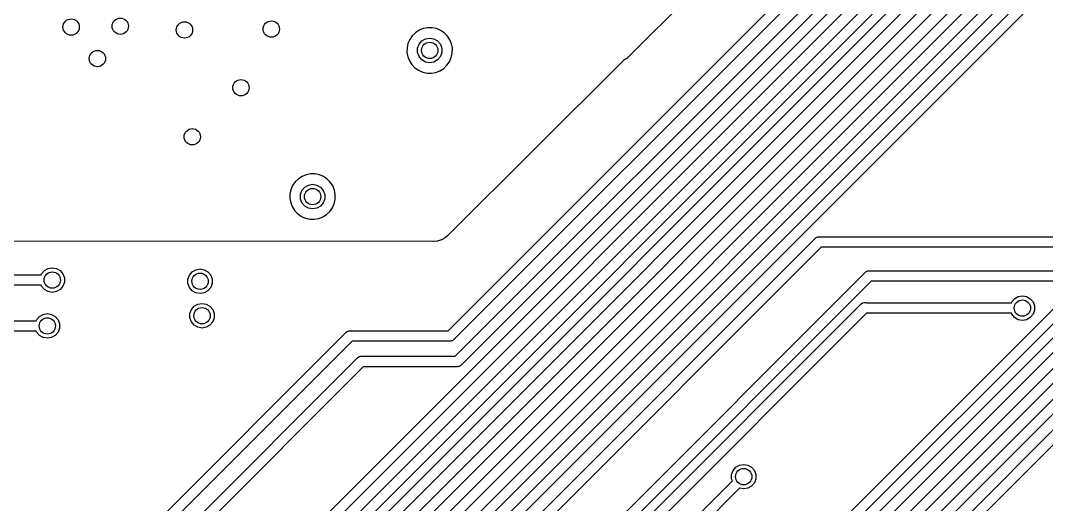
# Model space of a CAD drawing. Extents: x 10 to 287, y -200 to -10.
# Drawn here: x 140.17 to 165.23, y -93.08 to -81.26 of the extents above; entities that cross this region are included whole.
import ezdxf

# ---------------------------------------------------------------- set-up
doc = ezdxf.new("R2010")
doc.units = 0
doc.header["$MEASUREMENT"] = 0
doc.layers.add('BLACK', color=7, linetype='CONTINUOUS')

msp = doc.modelspace()

# ---------------------------------------------------------------- linework, layer by layer
at = {"layer": 'Black'}
for p, q in [((162.639, -74.5292), (155.019, -82.1492)), ((150.61, -88.8365), (164.423, -75.0235)), ((164.64, -75.1659), (150.752, -89.0533)), ((150.783, -89.4613), (164.963, -75.2811)), ((165.18, -75.4235), (150.951, -89.6527)), ((139.304, -101.659), (165.513, -75.4499)), ((165.73, -75.5923), (139.304, -102.018)), ((139.74, -101.97), (166.063, -75.6474)), ((166.28, -75.7898), (139.957, -102.113)), ((140.634, -101.762), (166.633, -75.7625)), ((166.85, -75.9049), (140.803, -101.951)), ((141.132, -102.013), (167.183, -75.9618)), ((167.4, -76.1042), (141.301, -102.203)), ((141.37, -102.524), (167.813, -76.0811)), ((168.03, -76.2235), (141.587, -102.666)), ((141.871, -102.773), (168.433, -76.2104)), ((168.65, -76.3528), (142.088, -102.915)), ((152.33, -93.0623), (168.943, -76.4497)), ((169.16, -76.5921), (152.5, -93.2519)), ((148.371, -105.323), (173.609, -80.0844)), ((173.826, -80.2268), (148.587, -105.465)), ((150.109, -81.4396), (150.003, -81.46)), ((150.218, -81.4404), (150.109, -81.4396)), ((150.324, -81.4622), (150.218, -81.4404)), ((149.733, -81.6361), (149.672, -81.7257)), ((149.811, -81.5601), (149.733, -81.6361)), ((149.902, -81.5006), (149.811, -81.5601)), ((150.003, -81.46), (149.902, -81.5006)), ((150.057, -81.711), (150.16, -81.6929)), ((150.16, -81.6929), (150.263, -81.711)), ((150.424, -81.5043), (150.324, -81.4622)), ((150.514, -81.565), (150.424, -81.5043)), ((150.591, -81.6421), (150.514, -81.565)), ((150.651, -81.7325), (150.591, -81.6421)), ((149.607, -81.9317), (149.605, -82.0403)), ((149.629, -81.8255), (149.607, -81.9317)), ((149.672, -81.7257), (149.629, -81.8255)), ((149.863, -81.9415), (149.899, -81.8433)), ((149.863, -82.046), (149.863, -81.9415)), ((149.899, -81.8433), (149.966, -81.7633)), ((149.966, -81.7633), (150.057, -81.711)), ((150.263, -81.711), (150.353, -81.7633)), ((150.353, -81.7633), (150.42, -81.8433)), ((150.42, -81.8433), (150.456, -81.9415)), ((150.456, -81.9415), (150.456, -82.046)), ((150.692, -81.8329), (150.651, -81.7325)), ((150.713, -81.9386), (150.692, -81.8329)), ((150.712, -82.0644), (150.713, -81.9386)), ((149.605, -82.0403), (149.625, -82.1471)), ((149.625, -82.1471), (149.665, -82.2481)), ((149.899, -82.1442), (149.863, -82.046)), ((149.966, -82.2242), (149.899, -82.1442)), ((150.42, -82.1442), (150.353, -82.2242)), ((150.456, -82.046), (150.42, -82.1442)), ((150.644, -82.2686), (150.688, -82.1694)), ((150.688, -82.1694), (150.712, -82.0644)), ((154.987, -82.1792), (154.929, -82.2123)), ((155.001, -82.162), (154.987, -82.1792)), ((155.019, -82.1492), (155.001, -82.162)), ((149.665, -82.2481), (149.724, -82.3393)), ((149.724, -82.3393), (149.799, -82.4175)), ((149.799, -82.4175), (149.888, -82.4794)), ((150.057, -82.2765), (149.966, -82.2242)), ((150.16, -82.2946), (150.057, -82.2765)), ((150.263, -82.2765), (150.16, -82.2946)), ((150.353, -82.2242), (150.263, -82.2765)), ((150.411, -82.4904), (150.502, -82.4322)), ((150.502, -82.4322), (150.581, -82.3573)), ((150.581, -82.3573), (150.644, -82.2686)), ((154.895, -82.2362), (150.603, -86.5118)), ((154.929, -82.2123), (154.895, -82.2362)), ((149.888, -82.4794), (149.988, -82.5229)), ((149.988, -82.5229), (150.094, -82.5462)), ((150.094, -82.5462), (150.202, -82.5485)), ((150.202, -82.5485), (150.309, -82.5296)), ((150.309, -82.5296), (150.411, -82.4904)), ((148.871, -105.523), (171.581, -82.8133)), ((171.724, -83.0301), (149.088, -105.666)), ((149.371, -105.772), (171.121, -84.0223)), ((171.264, -84.2391), (149.588, -105.915)), ((146.951, -85.1288), (146.873, -85.2048)), ((147.042, -85.0694), (146.951, -85.1288)), ((147.143, -85.0287), (147.042, -85.0694)), ((147.249, -85.0083), (147.143, -85.0287)), ((147.358, -85.0091), (147.249, -85.0083)), ((147.464, -85.0309), (147.358, -85.0091)), ((147.564, -85.073), (147.464, -85.0309)), ((147.654, -85.1337), (147.564, -85.073)), ((147.731, -85.2108), (147.654, -85.1337)), ((146.769, -85.3942), (146.747, -85.5004)), ((146.812, -85.2944), (146.769, -85.3942)), ((146.873, -85.2048), (146.812, -85.2944)), ((147.003, -85.5102), (147.039, -85.412)), ((147.039, -85.412), (147.106, -85.332)), ((147.106, -85.332), (147.197, -85.2797)), ((147.197, -85.2797), (147.3, -85.2616)), ((147.3, -85.2616), (147.403, -85.2797)), ((147.403, -85.2797), (147.493, -85.332)), ((147.493, -85.332), (147.56, -85.412)), ((147.56, -85.412), (147.596, -85.5102)), ((147.791, -85.3012), (147.731, -85.2108)), ((147.832, -85.4016), (147.791, -85.3012)), ((147.853, -85.5073), (147.832, -85.4016)), ((149.872, -106.021), (170.492, -85.4015)), ((146.747, -85.5004), (146.745, -85.609)), ((146.745, -85.609), (146.765, -85.7158)), ((147.003, -85.6147), (147.003, -85.5102)), ((147.039, -85.7129), (147.003, -85.6147)), ((147.596, -85.6147), (147.56, -85.7129)), ((147.596, -85.5102), (147.596, -85.6147)), ((147.828, -85.7381), (147.851, -85.6331)), ((147.851, -85.6331), (147.853, -85.5073)), ((170.634, -85.6183), (150.089, -106.164)), ((146.765, -85.7158), (146.805, -85.8168)), ((146.805, -85.8168), (146.864, -85.908)), ((146.864, -85.908), (146.939, -85.9862)), ((147.106, -85.7929), (147.039, -85.7129)), ((147.197, -85.8452), (147.106, -85.7929)), ((147.3, -85.8633), (147.197, -85.8452)), ((147.403, -85.8452), (147.3, -85.8633)), ((147.493, -85.7929), (147.403, -85.8452)), ((147.56, -85.7129), (147.493, -85.7929)), ((147.642, -86.0009), (147.721, -85.926)), ((147.721, -85.926), (147.783, -85.8373)), ((147.783, -85.8373), (147.828, -85.7381)), ((146.939, -85.9862), (147.028, -86.0481)), ((147.028, -86.0481), (147.128, -86.0916)), ((147.128, -86.0916), (147.234, -86.1149)), ((147.234, -86.1149), (147.342, -86.1172)), ((147.342, -86.1172), (147.449, -86.0983)), ((147.449, -86.0983), (147.551, -86.0591)), ((147.551, -86.0591), (147.642, -86.0009)), ((150.239, -86.6621), (139.327, -86.6525)), ((148.309, -97.8513), (159.58, -86.5802)), ((150.245, -86.661), (150.239, -86.6621)), ((150.251, -86.6615), (150.245, -86.661)), ((150.33, -86.6538), (150.251, -86.6615)), ((150.342, -86.6504), (150.33, -86.6538)), ((150.354, -86.649), (150.342, -86.6504)), ((150.424, -86.6279), (150.354, -86.649)), ((150.37, -106.275), (169.978, -86.6664)), ((150.435, -86.6222), (150.424, -86.6279)), ((150.447, -86.6184), (150.435, -86.6222)), ((150.512, -86.5841), (150.447, -86.6184)), ((150.521, -86.5764), (150.512, -86.5841)), ((150.532, -86.5703), (150.521, -86.5764)), ((150.594, -86.5202), (150.532, -86.5703)), ((150.598, -86.5154), (150.594, -86.5202)), ((150.603, -86.5118), (150.598, -86.5154)), ((159.58, -86.5802), (159.585, -86.577)), ((159.585, -86.577), (159.588, -86.5727)), ((159.588, -86.5727), (159.603, -86.5644)), ((159.603, -86.5644), (159.616, -86.5549)), ((159.616, -86.5549), (159.622, -86.5535)), ((159.622, -86.5535), (159.626, -86.5507)), ((159.626, -86.5507), (159.643, -86.5478)), ((159.643, -86.5478), (159.659, -86.5435)), ((159.659, -86.5435), (159.664, -86.544)), ((159.664, -86.544), (159.67, -86.543)), ((159.67, -86.543), (165.517, -86.543)), ((159.722, -86.797), (148.526, -97.9937)), ((170.121, -86.8832), (150.586, -106.418)), ((165.57, -86.797), (159.722, -86.797)), ((140.671, -87.473), (140.679, -87.4496)), ((140.679, -87.4496), (140.747, -87.3695)), ((140.747, -87.3695), (140.837, -87.3173)), ((140.837, -87.3173), (140.94, -87.2991)), ((140.94, -87.2991), (141.043, -87.3173)), ((141.043, -87.3173), (141.133, -87.3695)), ((141.133, -87.3695), (141.201, -87.4496)), ((141.201, -87.4496), (141.236, -87.5478)), ((144.289, -87.4796), (144.357, -87.3995)), ((144.357, -87.3995), (144.447, -87.3473)), ((144.447, -87.3473), (144.55, -87.3291)), ((144.55, -87.3291), (144.653, -87.3473)), ((144.653, -87.3473), (144.743, -87.3995)), ((144.743, -87.3995), (144.811, -87.4796)), ((149.727, -98.483), (160.802, -87.4088)), ((160.802, -87.4088), (160.806, -87.4056)), ((160.806, -87.4056), (160.81, -87.4013)), ((160.81, -87.4013), (160.824, -87.393)), ((160.824, -87.393), (160.838, -87.3835)), ((160.838, -87.3835), (160.843, -87.3821)), ((160.843, -87.3821), (160.848, -87.3793)), ((160.848, -87.3793), (160.864, -87.3764)), ((160.864, -87.3764), (160.88, -87.3721)), ((160.88, -87.3721), (160.886, -87.3726)), ((160.886, -87.3726), (160.891, -87.3716)), ((160.891, -87.3716), (165.559, -87.3716)), ((135.3, -87.473), (140.671, -87.473)), ((141.236, -87.6522), (141.201, -87.7504)), ((141.236, -87.5478), (141.236, -87.6522)), ((144.254, -87.5778), (144.289, -87.4796)), ((144.254, -87.6822), (144.254, -87.5778)), ((144.289, -87.7804), (144.254, -87.6822)), ((144.811, -87.4796), (144.846, -87.5778)), ((144.846, -87.6822), (144.811, -87.7804)), ((144.846, -87.5778), (144.846, -87.6822)), ((160.944, -87.6256), (149.87, -98.6998)), ((165.611, -87.6256), (160.944, -87.6256)), ((140.671, -87.727), (135.353, -87.727)), ((140.679, -87.7504), (140.671, -87.727)), ((140.747, -87.8305), (140.679, -87.7504)), ((140.837, -87.8827), (140.747, -87.8305)), ((140.94, -87.9009), (140.837, -87.8827)), ((141.043, -87.8827), (140.94, -87.9009)), ((141.133, -87.8305), (141.043, -87.8827)), ((141.201, -87.7504), (141.133, -87.8305)), ((144.357, -87.8605), (144.289, -87.7804)), ((144.447, -87.9127), (144.357, -87.8605)), ((144.55, -87.9309), (144.447, -87.9127)), ((144.653, -87.9127), (144.55, -87.9309)), ((144.743, -87.8605), (144.653, -87.9127)), ((144.811, -87.7804), (144.743, -87.8605)), ((144.407, -88.2395), (144.497, -88.1873)), ((144.497, -88.1873), (144.6, -88.1691)), ((144.6, -88.1691), (144.703, -88.1873)), ((144.703, -88.1873), (144.793, -88.2395)), ((160.6, -88.2802), (160.685, -88.1955)), ((160.685, -88.1955), (160.698, -88.1828)), ((160.685, -88.1955), (160.685, -88.1955)), ((160.698, -88.1828), (160.734, -88.1575)), ((160.734, -88.1575), (160.776, -88.1461)), ((160.776, -88.1461), (160.82, -88.15)), ((160.82, -88.15), (160.838, -88.1583)), ((160.838, -88.1583), (164.368, -88.1583)), ((164.368, -88.1583), (164.376, -88.1349)), ((164.376, -88.1349), (164.444, -88.0549)), ((164.444, -88.0549), (164.534, -88.0026)), ((164.534, -88.0026), (164.637, -87.9845)), ((164.637, -87.9845), (164.74, -88.0026)), ((164.74, -88.0026), (164.83, -88.0549)), ((164.83, -88.0549), (164.897, -88.1349)), ((164.897, -88.1349), (164.933, -88.2331)), ((140.627, -88.4895), (140.717, -88.4373)), ((140.717, -88.4373), (140.82, -88.4191)), ((140.82, -88.4191), (140.923, -88.4373)), ((140.923, -88.4373), (141.013, -88.4895)), ((144.304, -88.4178), (144.339, -88.3196)), ((144.304, -88.5222), (144.304, -88.4178)), ((144.339, -88.3196), (144.407, -88.2395)), ((144.793, -88.2395), (144.861, -88.3196)), ((144.861, -88.3196), (144.896, -88.4178)), ((144.896, -88.4178), (144.896, -88.5222)), ((146.45, -102.431), (160.6, -88.2802)), ((160.78, -88.4598), (146.682, -102.558)), ((160.6, -88.2802), (160.6, -88.2802)), ((160.827, -88.4123), (160.78, -88.4598)), ((160.78, -88.4598), (160.78, -88.4598)), ((164.368, -88.4123), (160.827, -88.4123)), ((164.376, -88.4358), (164.368, -88.4123)), ((164.444, -88.5158), (164.376, -88.4358)), ((164.897, -88.4358), (164.83, -88.5158)), ((164.933, -88.3376), (164.897, -88.4358)), ((164.933, -88.2331), (164.933, -88.3376)), ((134.823, -88.593), (140.551, -88.593)), ((140.551, -88.593), (140.559, -88.5696)), ((140.559, -88.5696), (140.627, -88.4895)), ((141.013, -88.4895), (141.081, -88.5696)), ((141.081, -88.5696), (141.116, -88.6678)), ((141.116, -88.6678), (141.116, -88.7722)), ((144.339, -88.6204), (144.304, -88.5222)), ((144.407, -88.7005), (144.339, -88.6204)), ((144.497, -88.7527), (144.407, -88.7005)), ((144.793, -88.7005), (144.703, -88.7527)), ((144.861, -88.6204), (144.793, -88.7005)), ((144.896, -88.5222), (144.861, -88.6204)), ((164.534, -88.5681), (164.444, -88.5158)), ((164.637, -88.5862), (164.534, -88.5681)), ((164.74, -88.5681), (164.637, -88.5862)), ((164.83, -88.5158), (164.74, -88.5681)), ((140.551, -88.847), (134.82, -88.847)), ((139.129, -97.8662), (148.122, -88.8737)), ((140.559, -88.8704), (140.551, -88.847)), ((140.627, -88.9505), (140.559, -88.8704)), ((140.717, -89.0027), (140.627, -88.9505)), ((141.013, -88.9505), (140.923, -89.0027)), ((141.081, -88.8704), (141.013, -88.9505)), ((141.116, -88.7722), (141.081, -88.8704)), ((144.6, -88.7709), (144.497, -88.7527)), ((144.703, -88.7527), (144.6, -88.7709)), ((148.122, -88.8737), (148.126, -88.8705)), ((148.126, -88.8705), (148.13, -88.8662)), ((148.13, -88.8662), (148.144, -88.8579)), ((148.144, -88.8579), (148.158, -88.8484)), ((148.158, -88.8484), (148.163, -88.847)), ((148.163, -88.847), (148.168, -88.8442)), ((148.168, -88.8442), (148.184, -88.8413)), ((148.184, -88.8413), (148.2, -88.837)), ((148.2, -88.837), (148.206, -88.8375)), ((148.206, -88.8375), (148.212, -88.8365)), ((148.212, -88.8365), (150.61, -88.8365)), ((148.264, -89.0905), (139.272, -98.083)), ((140.82, -89.0209), (140.717, -89.0027)), ((140.923, -89.0027), (140.82, -89.0209)), ((150.663, -89.0905), (148.264, -89.0905)), ((150.668, -89.0895), (150.663, -89.0905)), ((150.674, -89.09), (150.668, -89.0895)), ((150.69, -89.0857), (150.674, -89.09)), ((150.706, -89.0828), (150.69, -89.0857)), ((150.711, -89.08), (150.706, -89.0828)), ((150.716, -89.0786), (150.711, -89.08)), ((150.73, -89.0691), (150.716, -89.0786)), ((150.744, -89.0608), (150.73, -89.0691)), ((150.748, -89.0565), (150.744, -89.0608)), ((150.752, -89.0533), (150.748, -89.0565)), ((148.459, -89.4661), (148.475, -89.4618)), ((148.475, -89.4618), (148.48, -89.4623)), ((148.48, -89.4623), (148.486, -89.4613)), ((148.486, -89.4613), (150.783, -89.4613)), ((140.621, -97.2735), (148.396, -89.4985)), ((148.396, -89.4985), (148.401, -89.4953)), ((148.401, -89.4953), (148.404, -89.4911)), ((148.404, -89.4911), (148.419, -89.4828)), ((148.419, -89.4828), (148.432, -89.4732)), ((148.432, -89.4732), (148.438, -89.4718)), ((148.438, -89.4718), (148.442, -89.469)), ((148.442, -89.469), (148.459, -89.4661)), ((150.841, -89.7144), (150.835, -89.7153)), ((150.846, -89.7149), (150.841, -89.7144)), ((150.862, -89.7106), (150.846, -89.7149)), ((150.879, -89.7077), (150.862, -89.7106)), ((150.884, -89.7049), (150.879, -89.7077)), ((150.889, -89.7034), (150.884, -89.7049)), ((150.903, -89.6939), (150.889, -89.7034)), ((150.917, -89.6856), (150.903, -89.6939)), ((150.921, -89.6813), (150.917, -89.6856)), ((150.925, -89.6781), (150.921, -89.6813)), ((150.951, -89.6527), (150.925, -89.6781)), ((148.538, -89.7153), (140.913, -97.341)), ((150.835, -89.7153), (148.538, -89.7153)), ((157.569, -92.2496), (157.637, -92.1695)), ((157.637, -92.1695), (157.727, -92.1173)), ((157.727, -92.1173), (157.83, -92.0991)), ((157.83, -92.0991), (157.933, -92.1173)), ((157.933, -92.1173), (158.023, -92.1695)), ((158.023, -92.1695), (158.091, -92.2496)), ((157.534, -92.3478), (157.569, -92.2496)), ((157.534, -92.4522), (157.534, -92.3478)), ((157.552, -92.5018), (157.534, -92.4522)), ((158.091, -92.2496), (158.126, -92.3478)), ((158.126, -92.4522), (158.091, -92.5504)), ((158.126, -92.3478), (158.126, -92.4522)), ((154.855, -95.1989), (157.552, -92.5018)), ((157.73, -92.6832), (155.031, -95.3821)), ((157.83, -92.7009), (157.73, -92.6832)), ((157.933, -92.6827), (157.83, -92.7009)), ((158.023, -92.6305), (157.933, -92.6827)), ((158.091, -92.5504), (158.023, -92.6305)), ((142.722, -102.668), (152.318, -93.0723)), ((152.318, -93.0723), (152.322, -93.0691)), ((152.322, -93.0691), (152.326, -93.0648)), ((152.326, -93.0648), (152.33, -93.0623))]:
    msp.add_line(p, q, dxfattribs=at)
for centre in [(141.402, -81.4222), (142.601, -81.4019), (144.17, -81.4934), (146.291, -81.473), (150.16, -81.9937), (142.042, -82.1919), (145.55, -82.9031), (144.361, -84.1019), (147.3, -85.5624), (140.94, -87.6), (144.55, -87.63), (164.637, -88.2853), (144.6, -88.47), (140.82, -88.72), (157.83, -92.4)]:
    msp.add_circle(centre, 0.1994, dxfattribs=at)

doc.saveas('drawing.dxf')
